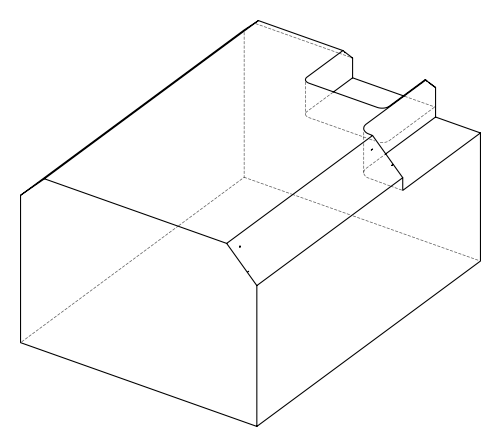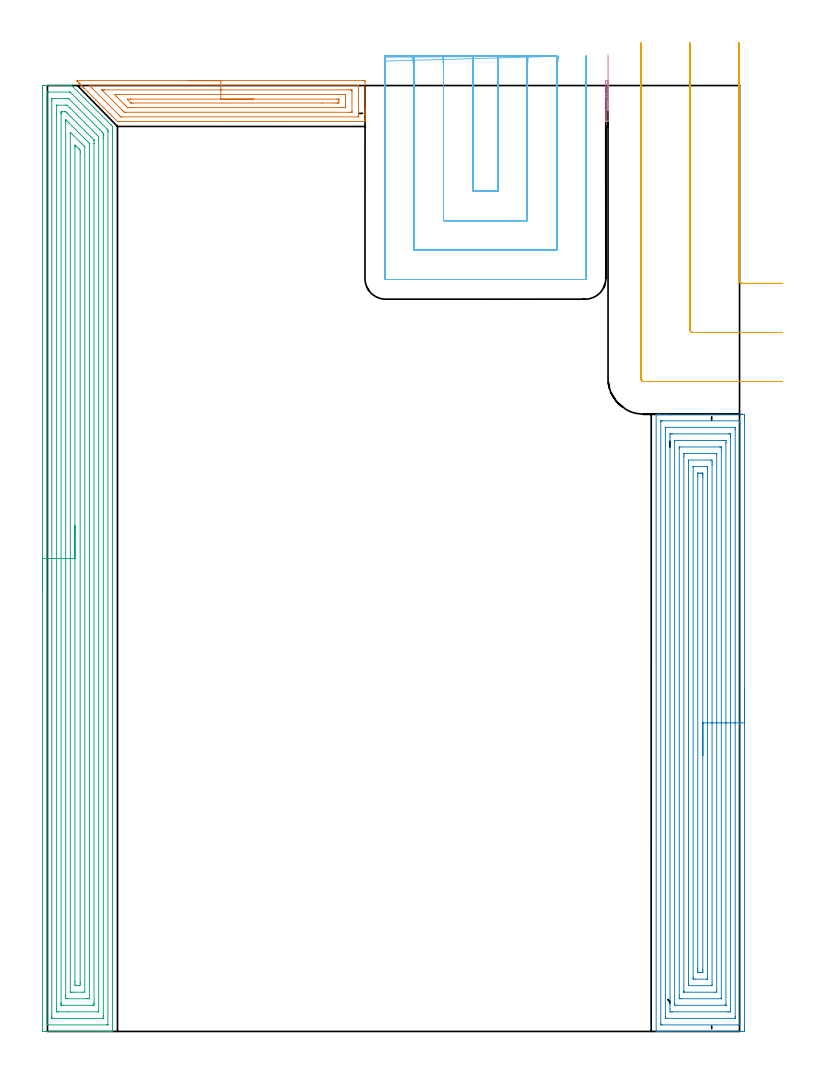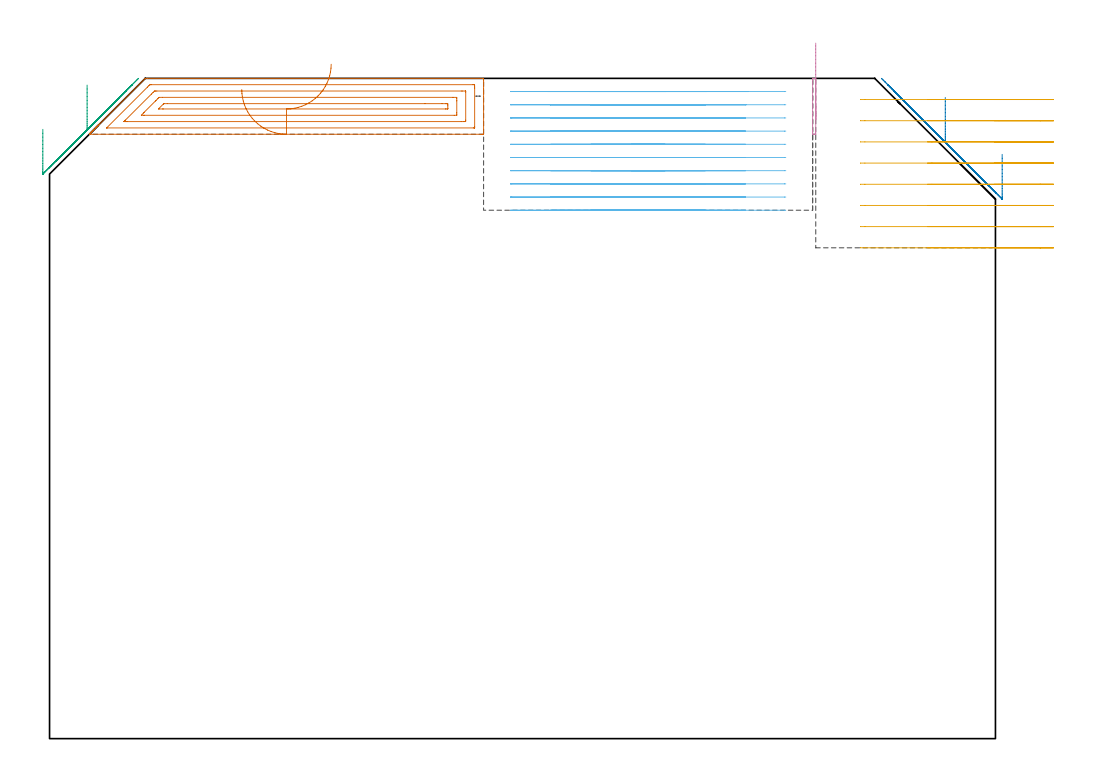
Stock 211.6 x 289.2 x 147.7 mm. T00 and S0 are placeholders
(PLAN: 6 operations, 2 tool changes, 60.3 min)
(1 AREA_MILL | FG_CHAMFER_SURFACE | UGT0205_001 | 3.51 min | 7871 mm3)
(2 AREA_MILL_1 | FG_CHAMFER_SURFACE_1 | UGT0205_001 | 15.47 min | 71854 mm3)
(3 AREA_MILL_2 | FG_CHAMFER_SURFACE_2 | UGT0205_001 | 18.6 min | 65111 mm3)
(4 AREA_MILL_3 | FG_CHAMFER_SURFACE_3 | UGT0205_001 | 0.27 min | 1099 mm3)
(5 MILL_CORNER_NOTCH_RECTANGULAR | CORNER_NOTCH_RECTANGULAR | UGT0201_094 | Follow Part, ap 5, ae 75% | 6.23 min | 148536 mm3)
(6 MILL_SLOT | SLOT_PARTIAL_RECTANGULAR | NXT0201_011 | Follow Part, ap 3, ae 75% | 16.2 min | 140254 mm3)
(TOOL UGT0205_001 | Chamfer Mill 20 x 3 x 45 deg. | D20 FL50 Z2)
(TOOL UGT0201_094 | End mill 20 mm | D20 FL38 Z4)
(TOOL NXT0201_011 | ENDMILL 12mm [2P460-1200-NA 1630] | D12 FL38 Z6)
(OP 1 AREA_MILL)
G17 G21 G94 G90
T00 M6
G54
G17 G0 G90 X43. Y290.7 S1061 M3
G43 Z157.7 H0
Z145.2
G94 G1 X43.038 Z144.328 F250.
X43.152 Z143.464
X43.341 Z142.612
X43.603 Z141.78
X43.937 Z140.974
X44.34 Z140.2
X44.808 Z139.464
X45.34 Z138.772
X45.929 Z138.129
X46.572 Z137.54
X47.264 Z137.009
X48. Z136.54
X48.774 Z136.137
X49.58 Z135.803
X50.412 Z135.541
X51.263 Z135.352
X52.128 Z135.238
X53. Z135.2
X96.547
X96.94 Y290.695 Z135.202
X97.09 Y290.691 Z135.205
X97.1 Y290.535 Z135.361
Y282.238 Z143.656
Y281.57 Z144.328
Y281.353 Z144.544
Y280.685 Z145.212
Y280.468 Z145.428
Y280.035 Z145.864
Y279.132 Z146.767
Y278.699 Z147.2
X97.099 Y278.442 Z147.456
X97.09 Y278.206 Z147.692
X96.991 Y278.2 Z147.7
X21.895
X21.4 Y278.207 Z147.693
X21.377 Y278.223 Z147.677
X11.167 Y288.432 Z137.465
X11.106 Y288.494 Z137.405
X10.934 Y288.665 Z137.234
X10.872 Y288.727 Z137.17
X10.812 Y288.787 Z137.112
X10.638 Y288.961 Z136.938
X10.577 Y289.022 Z136.875
X10.518 Y289.081 Z136.818
X10.342 Y289.258 Z136.641
X10.282 Y289.317 Z136.58
X10.225 Y289.375 Z136.524
X10.046 Y289.554 Z136.345
X9.987 Y289.611 Z136.285
X9.931 Y289.668 Z136.231
X9.749 Y289.85 Z136.049
X9.692 Y289.906 Z135.99
X9.637 Y289.962 Z135.937
X9.453 Y290.146 Z135.753
X9.397 Y290.201 Z135.695
X9.238 Y290.362 Z135.538
X9.157 Y290.444 Z135.456
X8.962 Y290.644 Z135.254
X8.916 Y290.696 Z135.202
X9.119 Y290.7 Z135.2
X9.138
X53.
Y289.286 Z136.614
X94.8
X94.985 Y289.284 Z136.616
X95.075 Y289.281 Z136.619
X95.09 Y289.279 Z136.621
X95.094 Y289.265 Z136.635
X95.098 Y289.239 Z136.661
X95.1 Y289.175 Z136.725
Y288.987 Z136.913
Y280.468 Z145.432
X95.098 Y280.141 Z145.759
X95.09 Y279.81 Z146.09
X95.081 Y279.621 Z146.279
X94.738 Y279.614 Z146.286
X22.752 Y279.615 Z146.285
X22.539 Y279.621 Z146.279
X22.43 Y279.632 Z146.268
X22.216 Y279.84 Z146.06
X21.895 Y280.155 Z145.745
X12.861 Y289.189 Z136.711
X12.823 Y289.228 Z136.672
X12.788 Y289.269 Z136.631
X12.782 Y289.28 Z136.62
X12.788 Y289.282 Z136.618
X12.83 Y289.284 Z136.616
X13.008 Y289.286 Z136.614
X53.
Y287.872 Z138.028
X92.103 Y287.871 Z138.029
X92.668 Y287.869 Z138.031
X92.992 Y287.865 Z138.035
X93.09 Y287.862 Z138.038
X93.096 Y287.654 Z138.246
X93.099 Y287.547 Z138.353
X93.1 Y281.246 Z144.654
X93.096 Y281.138 Z144.762
X93.09 Y281.067 Z144.833
X93.085 Y281.034 Z144.866
X93.072 Y281.033 Z144.867
X92.992 Y281.031 Z144.869
X92.429 Y281.029 Z144.871
X92.103 Y281.028 Z144.872
X23.998 Y281.029 Z144.871
X23.672 Y281.03 Z144.87
X23.564 Y281.032 Z144.868
X23.482 Y281.035 Z144.865
X23.417 Y281.095 Z144.805
X23.151 Y281.353 Z144.547
X22.784 Y281.716 Z144.184
X16.953 Y287.547 Z138.353
X16.789 Y287.713 Z138.187
X16.662 Y287.847 Z138.053
X16.648 Y287.863 Z138.037
X16.653 Y287.865 Z138.035
X16.706 Y287.868 Z138.032
X16.799 Y287.87 Z138.03
X17.126 Y287.871 Z138.029
X17.451 Y287.872 Z138.028
X53.
Y286.457 Z139.443
X90.532
X91.047 Y286.455 Z139.445
X91.076 Y286.453 Z139.447
X91.087 Y286.451 Z139.449
X91.09 Y286.442 Z139.458
X91.095 Y286.364 Z139.536
X91.098 Y286.207 Z139.693
X91.1 Y285.891 Z140.009
Y283.237 Z142.663
Y283.123 Z142.777
X91.097 Y282.737 Z143.163
X91.093 Y282.545 Z143.355
X91.09 Y282.455 Z143.445
X91.002 Y282.449 Z143.451
X90.326 Y282.444 Z143.456
X90.12 Y282.443 Z143.457
X25.244
X24.561 Y282.449 Z143.451
X24.52 Y282.45 Z143.45
X24.477 Y282.484 Z143.416
X24.381 Y282.574 Z143.326
X24.194 Y282.757 Z143.143
X23.826 Y283.123 Z142.777
X23.672 Y283.276 Z142.624
X21.173 Y285.777 Z140.123
X21.006 Y285.947 Z139.953
X20.53 Y286.45 Z139.45
X21.006 Y286.455 Z139.445
X21.213 Y286.456 Z139.444
X53. Y286.457 Z139.443
Y285.043 Z140.857
X88.548
X88.7 Y285.042 Z140.858
X89.002 Y285.038 Z140.862
X89.082 Y285.036 Z140.864
X89.09 Y285.018 Z140.882
X89.094 Y284.971 Z140.929
X89.097 Y284.892 Z141.008
X89.098 Y284.345 Z141.555
X89.093 Y284.008 Z141.892
X89.09 Y283.877 Z142.023
X88.851 Y283.864 Z142.036
X88.697 Y283.859 Z142.041
X88.548 Y283.858 Z142.042
X87.811 Y283.857 Z142.043
X83.979
X26.339
X25.599 Y283.859 Z142.041
X25.565 Y283.861 Z142.039
X25.55 Y283.863 Z142.037
X25.516 Y283.891 Z142.009
X25.45 Y283.949 Z141.951
X24.507 Y284.892 Z141.008
X24.455 Y284.95 Z140.95
X24.377 Y285.037 Z140.863
X24.414 Y285.039 Z140.861
X24.561 Y285.041 Z140.859
X25.299 Y285.043 Z140.857
X25.45
X53.
X53.872 Z140.895
X54.736 Z141.009
X55.588 Z141.198
X56.42 Z141.46
X57.226 Z141.794
X58. Z142.197
X58.736 Z142.665
X59.428 Z143.196
X60.071 Z143.786
X60.66 Z144.429
X61.191 Z145.121
X61.66 Z145.857
X62.063 Z146.631
X62.397 Z147.437
X62.659 Z148.269
X62.848 Z149.12
X62.962 Z149.985
X63. Z150.857
G0 Z157.7
M5
M2
(OP 2 AREA_MILL_1)
G17 G21 G94 G90
T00 M6
G54
G17 G0 G90 X213.1 Y104.35 S1061 M3
G43 Z157.7 H0
Z130.7
G94 G1 Y104.312 Z129.828 F250.
Y104.198 Z128.964
Y104.009 Z128.112
Y103.747 Z127.28
Y103.413 Z126.474
Y103.01 Z125.7
Y102.542 Z124.964
Y102.01 Z124.272
Y101.421 Z123.629
Y100.778 Z123.04
Y100.086 Z122.509
Y99.35 Z122.04
Y98.576 Z121.637
Y97.77 Z121.303
Y96.938 Z121.041
Y96.086 Z120.852
Y95.222 Z120.738
Y94.35 Z120.7
Y0.918
X213.099 Y0.61 Z120.701
X213.094 Y0.032 Z120.704
X213.092 Y0.007 Z120.706
X212.517 Y0. Z121.28
X189.964 Z143.831
X189.355 Z144.439
X188.79 Z145.006
X188.464 Z145.332
X187.9 Z145.897
X187.574 Z146.221
X186.922 Z146.878
X186.526 Z147.273
X186.149 Y0.003 Z147.642
X186.116 Y0.006 Z147.675
X186.102 Y0.009 Z147.688
X186.1 Y0.163 Z147.7
Y188.537
X186.103 Y188.69 Z147.688
X186.148 Y188.693 Z147.643
X186.527 Y188.7 Z147.273
X186.921 Z146.878
X187.574 Z146.221
X188.791 Z145.006
X189.355 Z144.439
X201.276 Z132.522
X212.235 Z121.562
X212.517 Y188.698 Z121.28
X213.092 Y188.693 Z120.706
X213.094 Y188.668 Z120.704
X213.099 Y188.09 Z120.701
X213.1 Y187.506 Z120.7
Y94.35
X211.686 Z122.114
Y2.336
X211.685 Y2.276 Z122.115
X211.679 Y2.158 Z122.121
X211.669 Y2.009 Z122.131
X211.626 Y2.007 Z122.174
X211.129 Y2. Z122.671
X187.967 Y2.001 Z145.833
X187.574 Y2.007 Z146.226
X187.524 Y2.01 Z146.276
X187.517 Y2.217 Z146.283
X187.515 Y2.336 Z146.285
X187.514 Y2.395 Z146.286
Y186.364
X187.515 Y186.424 Z146.285
X187.521 Y186.542 Z146.279
X187.531 Y186.69 Z146.269
X187.574 Y186.693 Z146.226
X188.071 Y186.699 Z145.729
X211.232 Z122.568
X211.626 Y186.693 Z122.174
X211.676 Y186.69 Z122.124
X211.683 Y186.483 Z122.117
X211.685 Y186.364 Z122.115
X211.686 Y186.305 Z122.114
Y94.35
X210.272 Z123.528
X210.271 Y4.646 Z123.529
X210.27 Y4.181 Z123.53
X210.268 Y4.074 Z123.532
X210.265 Y4.025 Z123.535
X210.254 Y4.01 Z123.546
X210.205 Y4.006 Z123.595
X210.024 Y4.001 Z123.776
X189.175 Y4. Z144.625
X189.055 Y4.002 Z144.745
X188.959 Y4.006 Z144.841
X188.934 Y4.01 Z144.866
X188.932 Y4.015 Z144.868
X188.93 Y4.038 Z144.87
X188.929 Y4.181 Z144.871
X188.928 Y4.609 Z144.872
X188.929 Y184.054 Z144.871
X188.93 Y184.519 Z144.87
X188.932 Y184.626 Z144.868
X188.935 Y184.675 Z144.865
X188.946 Y184.69 Z144.854
X188.995 Y184.693 Z144.805
X189.176 Y184.699 Z144.624
X210.025 Y184.7 Z123.775
X210.145 Y184.698 Z123.655
X210.241 Y184.694 Z123.559
X210.266 Y184.69 Z123.534
X210.268 Y184.685 Z123.532
X210.27 Y184.662 Z123.53
X210.271 Y184.519 Z123.529
X210.272 Y184.091 Z123.528
Y94.35
X208.857 Z124.943
Y6.859
X208.852 Y6.068 Z124.948
X208.851 Y6.019 Z124.949
X208.812 Y6.01 Z124.988
X208.706 Y6.006 Z125.094
X208.492 Y6.002 Z125.308
X208.063 Y6. Z125.737
X191.103 Z142.697
X190.694 Y6.002 Z143.106
X190.49 Y6.006 Z143.31
X190.388 Y6.01 Z143.412
X190.349 Y6.016 Z143.451
X190.343 Y6.859 Z143.457
Y181.841
X190.348 Y182.632 Z143.452
X190.349 Y182.681 Z143.451
X190.388 Y182.69 Z143.412
X190.494 Y182.694 Z143.306
X190.708 Y182.698 Z143.092
X191.137 Y182.7 Z142.663
X208.096 Z125.704
X208.506 Y182.698 Z125.294
X208.71 Y182.694 Z125.09
X208.812 Y182.69 Z124.988
X208.851 Y182.684 Z124.949
X208.857 Y181.841 Z124.943
Y94.35
X207.443 Z126.357
Y8.373
X207.441 Y8.101 Z126.359
X207.439 Y8.025 Z126.361
X207.436 Y8.009 Z126.364
X207.432 Y8.006 Z126.368
X207.413 Y8.003 Z126.387
X207.333 Y8.001 Z126.467
X207.172 Y8. Z126.628
X192.671 Z141.129
X192.028 Y8.002 Z141.772
X191.775 Y8.005 Z142.025
X191.763 Y8.015 Z142.037
X191.761 Y8.02 Z142.039
X191.757 Y8.645 Z142.043
Y8.916
Y180.327
X191.759 Y180.598 Z142.041
X191.761 Y180.675 Z142.039
X191.764 Y180.691 Z142.036
X191.768 Y180.694 Z142.032
X191.787 Y180.697 Z142.013
X191.867 Y180.699 Z141.933
X192.028 Y180.7 Z141.772
X206.529 Z127.271
X207.172 Y180.698 Z126.628
X207.425 Y180.695 Z126.375
X207.437 Y180.685 Z126.363
X207.439 Y180.68 Z126.361
X207.442 Y180.055 Z126.358
X207.443 Y179.784 Z126.357
Y94.35
X206.029 Z127.771
Y10.43
X206.027 Y10.11 Z127.773
X206.024 Y10.031 Z127.776
X206.023 Y10.017 Z127.777
X206.013 Y10.01 Z127.787
X205.963 Y10.006 Z127.837
X205.819 Y10.001 Z127.981
X193.81 Z139.99
X193.345 Y10.003 Z140.455
X193.205 Y10.01 Z140.595
X193.178 Y10.013 Z140.622
X193.176 Y10.062 Z140.624
X193.173 Y10.175 Z140.627
X193.172 Y10.43 Z140.628
X193.171 Y11.07 Z140.629
Y178.27
X193.173 Y178.59 Z140.627
X193.176 Y178.669 Z140.624
X193.177 Y178.683 Z140.623
X193.187 Y178.69 Z140.613
X193.237 Y178.694 Z140.563
X193.381 Y178.699 Z140.419
X205.39 Z128.41
X205.855 Y178.697 Z127.945
X205.994 Y178.69 Z127.806
X206.022 Y178.687 Z127.778
X206.024 Y178.638 Z127.776
X206.027 Y178.524 Z127.773
X206.028 Y178.27 Z127.772
X206.029 Y177.63 Z127.771
Y94.35
X204.615 Z129.185
X204.614 Y12.993 Z129.186
X204.611 Y12.216 Z129.189
X204.608 Y12.107 Z129.192
X204.601 Y12.01 Z129.199
X204.5 Y12.008 Z129.3
X203.823 Y12.001 Z129.977
X194.7 Z139.1
X194.629 Y12.003 Z139.171
X194.603 Y12.006 Z139.197
X194.594 Y12.009 Z139.206
X194.592 Y12.025 Z139.208
X194.588 Y12.1 Z139.212
X194.586 Y12.216 Z139.214
X194.585 Y12.331 Z139.215
Y175.707
X194.589 Y176.484 Z139.211
X194.592 Y176.593 Z139.208
X194.599 Y176.69 Z139.201
X194.7 Y176.692 Z139.1
X195.377 Y176.699 Z138.423
X204.5 Z129.3
X204.571 Y176.697 Z129.229
X204.597 Y176.694 Z129.203
X204.606 Y176.691 Z129.194
X204.608 Y176.675 Z129.192
X204.612 Y176.6 Z129.188
X204.614 Y176.484 Z129.186
X204.615 Y176.369 Z129.185
Y94.35
X203.2 Z130.6
Y14.894
X203.199 Y14.412 Z130.601
X203.193 Y14.001 Z130.607
X196.007 Z137.793
X196.001 Y14.483 Z137.799
X196. Y14.894 Z137.8
X195.999 Y15.378 Z137.801
X196. Y173.806 Z137.8
X196.001 Y174.288 Z137.799
X196.007 Y174.699 Z137.793
X202.717 Y174.7 Z131.083
X203.193 Y174.699 Z130.607
X203.199 Y174.217 Z130.601
X203.2 Y173.806 Z130.6
Y173.322
Y94.35
X201.786 Z132.014
Y16.254
X201.784 Y16.041 Z132.016
X201.782 Y16.016 Z132.018
X201.78 Y16.01 Z132.02
X201.77 Y16.007 Z132.03
X201.711 Y16.002 Z132.089
X201.614 Y16. Z132.186
X198.051 Z135.749
X197.517 Y16.004 Z136.283
X197.46 Y16.006 Z136.34
X197.424 Y16.009 Z136.376
X197.421 Y16.046 Z136.379
X197.418 Y16.243 Z136.382
X197.414 Y16.638 Z136.386
Y172.446
X197.416 Y172.659 Z136.384
X197.417 Y172.684 Z136.383
X197.42 Y172.69 Z136.38
X197.43 Y172.693 Z136.37
X197.489 Y172.698 Z136.311
X197.586 Y172.7 Z136.214
X201.149 Z132.651
X201.683 Y172.696 Z132.117
X201.74 Y172.694 Z132.06
X201.776 Y172.691 Z132.024
X201.779 Y172.654 Z132.021
X201.782 Y172.457 Z132.018
X201.786 Y172.061 Z132.014
Y94.35
X200.372 Z133.428
Y19.031
X200.371 Y18.465 Z133.429
X200.368 Y18.142 Z133.432
X200.365 Y18.031 Z133.435
X200.359 Y18.009 Z133.441
X200.335 Y18.006 Z133.465
X200.277 Y18.003 Z133.523
X200.045 Y18.001 Z133.755
X199.618 Y18. Z134.182
X199.155 Y18.001 Z134.645
X199. Y18.003 Z134.8
X198.877 Y18.007 Z134.923
X198.842 Y18.01 Z134.958
X198.835 Y18.046 Z134.965
X198.833 Y18.138 Z134.967
X198.829 Y18.465 Z134.971
X198.828 Y18.792 Z134.972
Y19.358
Y169.669
X198.829 Y170.235 Z134.971
X198.832 Y170.558 Z134.968
X198.835 Y170.669 Z134.965
X198.841 Y170.691 Z134.959
X198.865 Y170.694 Z134.935
X198.923 Y170.697 Z134.877
X199.155 Y170.699 Z134.645
X199.581 Y170.7 Z134.219
X200.045 Y170.699 Z133.755
X200.2 Y170.697 Z133.6
X200.323 Y170.693 Z133.477
X200.358 Y170.69 Z133.442
X200.365 Y170.654 Z133.435
X200.367 Y170.562 Z133.433
X200.371 Y170.235 Z133.429
X200.372 Y169.908 Z133.428
Y169.342
Y94.35
Y93.478 Z133.466
Y92.614 Z133.58
Y91.762 Z133.769
Y90.93 Z134.031
Y90.124 Z134.365
Y89.35 Z134.768
Y88.614 Z135.236
Y87.922 Z135.768
Y87.279 Z136.357
Y86.69 Z137.
Y86.158 Z137.692
Y85.69 Z138.428
Y85.287 Z139.202
Y84.953 Z140.008
Y84.691 Z140.84
Y84.502 Z141.691
Y84.388 Z142.556
Y84.35 Z143.428
G0 Z157.7
M5
M2
(OP 3 AREA_MILL_2)
G17 G21 G94 G90
T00 M6
G54
G17 G0 G90 X-1.5 Y134.6 S1061 M3
G43 Z157.7 H0
Z136.3
G94 G1 Y134.638 Z135.428 F250.
Y134.752 Z134.563
Y134.941 Z133.712
Y135.203 Z132.88
Y135.537 Z132.074
Y135.94 Z131.3
Y136.409 Z130.564
Y136.94 Z129.872
Y137.529 Z129.229
Y138.172 Z128.64
Y138.864 Z128.108
Y139.6 Z127.64
Y140.374 Z127.237
Y141.18 Z126.903
Y142.012 Z126.641
Y142.864 Z126.452
Y143.728 Z126.338
Y144.6 Z126.3
Y288.193
X-1.499 Y288.57 Z126.301
X-1.494 Y289.082 Z126.304
X-1.492 Y289.191 Z126.306
X-0.987 Y289.2 Z126.81
X4.328 Z132.122
X5.737 Z133.533
X6.1 Z133.894
X6.884 Z134.683
X6.985 Z134.783
X7.379 Y289.199 Z135.177
X7.406 Y289.194 Z135.204
X7.871 Y288.73 Z135.668
X19.474 Y277.126 Z147.274
X19.844 Y276.756 Z147.641
X19.898 Y276.702 Z147.686
X19.9 Y276.05 Z147.7
Y0.183
X19.897 Y0.01 Z147.688
X19.873 Y0.008 Z147.664
X19.48 Y0. Z147.279
X19.227 Z147.027
X18.501 Z146.296
X17.253 Z145.05
X15.844 Z143.639
X-1.249 Y0.001 Z126.548
X-1.492 Y0.01 Z126.306
X-1.499 Y0.253 Z126.299
Y0.278
X-1.5 Y144.6 Z126.3
X-0.086 Z127.714
Y287.001
X-0.085 Y287.111 Z127.715
X-0.082 Y287.165 Z127.718
X-0.08 Y287.184 Z127.72
X-0.044 Y287.19 Z127.756
X0.371 Y287.199 Z128.171
X6.778 Z134.578
X6.882 Y287.195 Z134.682
X6.932 Y287.19 Z134.732
X6.985 Y287.154 Z134.785
X7.368 Y286.781 Z135.168
X15.641 Y278.51 Z143.441
X18.1 Y276.051 Z145.9
X18.263 Y275.886 Z146.063
X18.393 Y275.752 Z146.193
X18.476 Y275.662 Z146.276
X18.479 Y275.611 Z146.279
X18.486 Y275.172 Z146.286
Y275.156
Y2.199
X18.485 Y2.089 Z146.285
X18.482 Y2.035 Z146.282
X18.48 Y2.016 Z146.28
X18.444 Y2.01 Z146.244
X18.029 Y2.001 Z145.829
X0.313 Z128.113
X0.05 Y2.005 Z127.85
X-0.068 Y2.01 Z127.732
X-0.085 Y2.402 Z127.715
X-0.086 Y2.419 Z127.714
Y144.6
X1.328 Z129.128
X1.329 Y284.444 Z129.129
X1.331 Y284.993 Z129.131
X1.333 Y285.165 Z129.133
X1.335 Y285.181 Z129.135
X1.344 Y285.19 Z129.144
X1.397 Y285.195 Z129.197
X1.466 Y285.199 Z129.266
X6.1 Y285.2 Z133.9
X6.305 Y285.198 Z134.105
X6.441 Y285.193 Z134.241
X6.49 Y285.19 Z134.29
X6.514 Y285.175 Z134.314
X6.553 Y285.141 Z134.353
X6.707 Y284.993 Z134.507
X15.844 Y275.857 Z143.644
X16.542 Y275.156 Z144.342
X16.73 Y274.961 Z144.53
X17.065 Y274.602 Z144.865
X17.068 Y274.262 Z144.868
X17.07 Y273.918 Z144.87
X17.071 Y273.368 Z144.871
X17.072 Y273.023 Z144.872
X17.071 Y4.756 Z144.871
X17.069 Y4.207 Z144.869
X17.066 Y4.035 Z144.866
X17.065 Y4.019 Z144.865
X17.056 Y4.01 Z144.856
X17.003 Y4.005 Z144.803
X16.934 Y4.001 Z144.734
X1.875 Y4. Z129.675
X1.67 Y4.002 Z129.47
X1.465 Y4.006 Z129.265
X1.335 Y4.01 Z129.135
X1.333 Y4.092 Z129.133
X1.331 Y4.207 Z129.131
X1.329 Y4.552 Z129.129
X1.328 Y5.101 Z129.128
Y144.6
X2.743 Z130.543
Y283.016
X2.744 Y283.117 Z130.544
X2.747 Y283.178 Z130.547
X2.749 Y283.188 Z130.549
X2.755 Y283.192 Z130.555
X2.781 Y283.196 Z130.581
X3.001 Y283.199 Z130.801
X5.659 Z133.459
X5.879 Y283.197 Z133.679
X5.989 Y283.193 Z133.789
X6.042 Y283.19 Z133.842
X6.1 Y283.14 Z133.9
X6.941 Y282.31 Z134.741
X6.985 Y282.266 Z134.785
X14.988 Y274.262 Z142.788
X15.65 Y273.563 Z143.45
X15.657 Y272.474 Z143.457
Y6.184
X15.656 Y6.083 Z143.456
X15.653 Y6.022 Z143.453
X15.651 Y6.012 Z143.451
X15.645 Y6.008 Z143.445
X15.619 Y6.004 Z143.419
X15.399 Y6.001 Z143.199
X6.321 Y6. Z134.121
X3.442 Z131.242
X3. Y6.003 Z130.8
X2.782 Y6.008 Z130.582
X2.757 Y6.01 Z130.557
X2.749 Y6.02 Z130.549
X2.747 Y6.06 Z130.547
X2.745 Y6.12 Z130.545
X2.743 Y6.701 Z130.543
Y6.89
Y144.6
X4.157 Z131.957
Y280.522
X4.158 Y280.693 Z131.958
X4.16 Y280.867 Z131.96
X4.167 Y281.19 Z131.967
X4.328 Y281.194 Z132.128
X4.543 Y281.199 Z132.343
X5.214 Z133.014
X5.431 Y281.197 Z133.231
X5.593 Y281.19 Z133.393
X5.92 Y280.875 Z133.72
X6.1 Y280.701 Z133.9
X6.28 Y280.522 Z134.08
X6.985 Y279.817 Z134.785
X13.434 Y273.368 Z141.234
X14.072 Y272.724 Z141.872
X14.195 Y272.595 Z141.995
X14.223 Y272.563 Z142.023
X14.236 Y272.529 Z142.036
X14.238 Y272.474 Z142.038
X14.241 Y272.303 Z142.041
X14.243 Y271.58 Z142.043
Y271.407
Y8.678
X14.242 Y8.507 Z142.042
X14.24 Y8.333 Z142.04
X14.233 Y8.01 Z142.033
X14.072 Y8.005 Z141.872
X13.857 Y8.001 Z141.657
X5. Y8. Z132.8
X4.328 Y8.001 Z132.128
X4.232 Y8.003 Z132.032
X4.174 Y8.008 Z131.974
X4.164 Y8.01 Z131.964
X4.161 Y8.062 Z131.961
X4.159 Y8.16 Z131.959
X4.157 Y8.506 Z131.957
Y8.678
Y144.6
X5.571 Z133.371
X5.572 Y277.839 Z133.372
X5.574 Y278.37 Z133.374
X5.578 Y278.733 Z133.378
X5.582 Y278.76 Z133.382
X5.614 Y278.733 Z133.414
X6.1 Y278.252 Z133.9
X6.513 Y277.839 Z134.313
X11.879 Y272.474 Z139.679
X12.3 Y272.049 Z140.1
X12.762 Y271.58 Z140.562
X12.822 Y271.508 Z140.622
X12.824 Y271.446 Z140.624
X12.827 Y271.313 Z140.627
X12.828 Y271.046 Z140.628
X12.829 Y270.685 Z140.629
X12.828 Y10.467 Z140.628
X12.827 Y10.2 Z140.627
X12.824 Y10.067 Z140.624
X12.822 Y10.01 Z140.622
X12.758 Y10.005 Z140.558
X12.3 Y10.001 Z140.1
X11.877 Y10. Z139.677
X6.1 Y10.001 Z133.9
X5.672 Y10.004 Z133.472
X5.585 Y10.01 Z133.385
X5.578 Y10.099 Z133.378
X5.575 Y10.467 Z133.375
X5.572 Y11. Z133.372
X5.571 Y144.6 Z133.371
X6.985 Z134.785
Y274.905
X7.639 Y274.262 Z135.439
X10.529 Y271.374 Z138.329
X11.213 Y270.685 Z139.013
X11.415 Y270.476 Z139.215
Y12.01
X10.78 Y12.002 Z138.58
X7.871 Y12.001 Z135.671
X7.234 Y12.004 Z135.034
X6.985 Y12.01 Z134.785
Y144.6
X8.399 Z136.199
X8.4 Y270.152 Z136.2
X8.403 Y270.685 Z136.203
X8.407 Y271.039 Z136.207
X8.757 Y270.696 Z136.557
X8.768 Y270.685 Z136.568
X9.643 Y269.81 Z137.443
X9.662 Y269.791 Z137.462
X9.993 Y269.437 Z137.793
X9.998 Y268.897 Z137.798
X10. Y268.536 Z137.8
Y14.938
X9.999 Y14.579 Z137.799
X9.993 Y14.044 Z137.793
X9.683 Y14.003 Z137.483
X9.643 Y14.001 Z137.443
X8.799 Z136.599
X8.757 Y14.004 Z136.557
X8.407 Y14.044 Z136.207
X8.402 Y14.402 Z136.202
X8.4 Y14.938 Z136.2
Y15.299
X8.399 Y144.6 Z136.199
Y145.472 Z136.238
Y146.337 Z136.351
Y147.188 Z136.54
Y148.02 Z136.803
Y148.826 Z137.136
Y149.6 Z137.539
Y150.336 Z138.008
Y151.028 Z138.539
Y151.671 Z139.128
Y152.26 Z139.772
Y152.792 Z140.464
Y153.26 Z141.199
Y153.663 Z141.973
Y153.997 Z142.779
Y154.259 Z143.611
Y154.448 Z144.463
Y154.562 Z145.328
Y154.6 Z146.199
G0 Z157.7
M5
M2
(OP 4 AREA_MILL_3)
G17 G21 G94 G90
T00 M6
G54
G17 G0 G90 X171.4 Y298.592 S1061 M3
G43 Z157.7 H0
Z141.45
G94 G1 Y297.949 Z140.861 F250.
Y297.257 Z140.329
Y296.521 Z139.861
Y295.747 Z139.458
Y294.941 Z139.124
Y294.109 Z138.862
Y293.258 Z138.673
Y292.393 Z138.559
Y291.521 Z138.521
Y290.65 Z138.559
Y289.785 Z138.673
Y288.933 Z138.861
Y288.101 Z139.124
Y287.295 Z139.458
Y286.521 Z139.86
Y285.785 Z140.329
Y285.093 Z140.86
Y284.45 Z141.45
X171.399 Y278.599 Z147.3
X171.39 Y278.206 Z147.692
X171.05 Y278.2 Z147.7
X170.71 Y278.206 Z147.692
X170.7 Y278.599 Z147.299
Y285.953 Z139.946
Y286.662 Z139.232
Y288.786 Z137.108
Y289.847 Z136.047
X170.702 Y290.201 Z135.693
X170.705 Y290.69 Z135.204
X171.05 Y290.695 Z135.205
X171.395 Y290.69 Z135.204
X171.399 Y290.554 Z135.34
X171.4 Y290.201 Z135.693
Y286.662 Z139.232
Y285.954 Z139.946
Y284.45 Z141.45
Y283.861 Z142.093
Y283.33 Z142.785
Y282.861 Z143.521
Y282.458 Z144.294
Y282.124 Z145.1
Y281.862 Z145.932
Y281.673 Z146.784
Y281.559 Z147.649
Y281.521 Z148.521
Y281.559 Z149.392
Y281.673 Z150.257
Y281.862 Z151.109
Y282.124 Z151.941
Y282.458 Z152.747
Y282.861 Z153.521
Y283.329 Z154.256
Y283.86 Z154.948
Y284.45 Z155.592
G0 Z157.7
M5
M2
(OP 5 MILL_CORNER_NOTCH_RECTANGULAR)
G17 G21 G94 G90
T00 M6
G54
G17 G0 G90 X211.4 Y302.2 S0 M3
G43 Z157.7 H0
Z142.962
G94 G1 Y299.2 F250.
Y229.695 F500.
G3 X212.395 Y228.7 R1.
G1 X221.6
X224.6 F250.
G0 Z157.7
X196.4 Y302.2
Z142.962
G1 Y299.2
Y214.696 F500.
G3 X197.396 Y213.7 R1.
G1 X221.6
X224.6 F250.
G0 Z157.7
X181.4 Y302.2
Z142.962
G1 Y299.2
Y199.696 F500.
G3 X182.396 Y198.7 R1.
G1 X221.6
X224.6 F250.
G0 Z157.7
X211.4 Y302.2
Z138.225
G1 Y299.2
Y229.696 F500.
G3 X212.396 Y228.7 R1.
G1 X221.6
X224.6 F250.
G0 Z157.7
X196.4 Y302.2
Z138.225
G1 Y299.2
Y214.696 F500.
G3 X197.396 Y213.7 R1.
G1 X221.6
X224.6 F250.
G0 Z157.7
X181.4 Y302.2
Z138.225
G1 Y299.2
Y199.696 F500.
G3 X182.396 Y198.7 R1.
G1 X221.6
X224.6 F250.
G0 Z157.7
X211.4 Y302.2
Z133.487
G1 Y299.2
Y229.695 F500.
G3 X212.395 Y228.7 R1.
G1 X221.6
X224.6 F250.
G0 Z157.7
X196.4 Y302.2
Z133.487
G1 Y299.2
Y214.696 F500.
G3 X197.396 Y213.7 R1.
G1 X221.6
X224.6 F250.
G0 Z157.7
X181.4 Y302.2
Z133.487
G1 Y299.2
Y199.696 F500.
G3 X182.396 Y198.7 R1.
G1 X221.6
X224.6 F250.
G0 Z157.7
X211.4 Y302.2
Z128.75
G1 Y299.2
Y229.695 F500.
G3 X212.395 Y228.7 R1.
G1 X221.6
X224.6 F250.
G0 Z157.7
X196.4 Y302.2
Z128.75
G1 Y299.2
Y214.696 F500.
G3 X197.396 Y213.7 R1.
G1 X221.6
X224.6 F250.
G0 Z157.7
X181.4 Y302.2
Z128.75
G1 Y299.2
Y199.696 F500.
G3 X182.396 Y198.7 R1.
G1 X221.6
X224.6 F250.
G0 Z157.7
X211.4 Y302.2
Z124.012
G1 Y299.2
Y229.695 F500.
G3 X212.395 Y228.7 R1.
G1 X221.6
X224.6 F250.
G0 Z157.7
X196.4 Y302.2
Z124.012
G1 Y299.2
Y214.696 F500.
G3 X197.396 Y213.7 R1.
G1 X221.6
X224.6 F250.
G0 Z157.7
X181.4 Y302.2
Z124.012
G1 Y299.2
Y199.696 F500.
G3 X182.396 Y198.7 R1.
G1 X221.6
X224.6 F250.
G0 Z157.7
X211.4 Y302.2
Z119.275
G1 Y299.2
Y229.696 F500.
G3 X212.396 Y228.7 R1.
G1 X221.6
X224.6 F250.
G0 Z157.7
X196.4 Y302.2
Z119.275
G1 Y299.2
Y214.696 F500.
G3 X197.396 Y213.7 R1.
G1 X221.6
X224.6 F250.
G0 Z157.7
X181.4 Y302.2
Z119.275
G1 Y299.2
Y199.696 F500.
G3 X182.396 Y198.7 R1.
G1 X221.6
X224.6 F250.
G0 Z157.7
X211.4 Y302.2
Z114.537
G1 Y299.2
Y229.696 F500.
G3 X212.396 Y228.7 R1.
G1 X221.6
X224.6 F250.
G0 Z157.7
X196.4 Y302.2
Z114.537
G1 Y299.2
Y214.696 F500.
G3 X197.396 Y213.7 R1.
G1 X221.6
X224.6 F250.
G0 Z157.7
X181.4 Y302.2
Z114.537
G1 Y299.2
Y199.696 F500.
G3 X182.396 Y198.7 R1.
G1 X221.6
X224.6 F250.
G0 Z157.7
X211.4 Y302.2
Z109.8
G1 Y299.2
Y229.696 F500.
G3 X212.396 Y228.7 R1.
G1 X221.6
X224.6 F250.
G0 Z157.7
X196.4 Y302.2
Z109.8
G1 Y299.2
Y214.696 F500.
G3 X197.396 Y213.7 R1.
G1 X221.6
X224.6 F250.
G0 Z157.7
X181.4 Y302.2
Z109.8
G1 Y299.2
Y199.696 F500.
G3 X182.396 Y198.7 R1.
G1 X221.6
X224.6 F250.
G0 Z157.7
M5
M2
(OP 6 MILL_SLOT)
G17 G21 G94 G90
T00 M6
G54
G17 G0 G90 X129.887 Y298.195 S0 M3
G43 Z157.7 H1
Z144.75
G94 G1 X130.057 Y295.2 F250.
G2 X130.1 Y293.673 R27. F500.
G1 Y256.9
X137.7
Y293.675
G2 X137.743 Y295.2 R27.
G1 X137.913 Y298.195 F250.
X120.781 Y298.189
X121.035 Y295.2
G2 X121.1 Y293.673 R18. F500.
G1 Y247.9
X146.7
Y293.675
G2 X146.765 Y295.2 R18.
G1 X147.019 Y298.189 F250.
X111.46 Y298.156
X111.969 Y295.2
G2 X112.1 Y293.673 R9. F500.
G1 Y238.9
X155.7
Y293.675
G2 X155.83 Y295.2 R9.
G1 X156.339 Y298.157 F250.
X103.1 Y296.673
Y293.673
Y230.2 F500.
G3 X103.4 Y229.9 R0.3
G1 X164.4
G3 X164.7 Y230.2 R0.3
G1 Y293.675
Y296.675 F250.
G0 X130.062 Y298.2 Z141.8
G1 X130.098 Y295.2
G2 X130.1 Y294.876 R27. F500.
G1 Y256.9
X137.7
Y294.868
G2 X137.702 Y295.2 R27.
G1 X137.739 Y298.2 F250.
X121.043
X121.097 Y295.2
G2 X121.1 Y294.876 R18. F500.
G1 Y247.9
X146.7
Y294.868
G2 X146.703 Y295.2 R18.
G1 X146.758 Y298.199 F250.
X111.986 Y298.198
X112.094 Y295.2
G2 X112.1 Y294.876 R9. F500.
G1 Y238.9
X155.7
Y294.868
G2 X155.706 Y295.2 R9.
G1 X155.817 Y298.198 F250.
X103.1 Y297.876
Y294.876
Y230.2 F500.
G3 X103.4 Y229.9 R0.3
G1 X164.4
G3 X164.7 Y230.2 R0.3
G1 Y294.868
Y297.868 F250.
G0 X130.1 Y298.2 Z138.85
G1 Y295.2
Y256.9 F500.
X137.7
Y295.2
Y298.2 F250.
X121.1
Y295.2
Y247.9 F500.
X146.7
Y295.2
Y298.2 F250.
X112.1
Y295.2
Y238.9 F500.
X155.7
Y295.2
Y298.2 F250.
X103.1
Y295.2
Y230.2 F500.
G3 X103.4 Y229.9 R0.3
G1 X164.4
G3 X164.7 Y230.2 R0.3
G1 Y295.2
Y298.2 F250.
G0 X130.1 Z135.9
G1 Y295.2
Y256.9 F500.
X137.7
Y295.2
Y298.2 F250.
X121.1
Y295.2
Y247.9 F500.
X146.7
Y295.2
Y298.2 F250.
X112.1
Y295.2
Y238.9 F500.
X155.7
Y295.2
Y298.2 F250.
X103.1
Y295.2
Y230.2 F500.
G3 X103.4 Y229.9 R0.3
G1 X164.4
G3 X164.7 Y230.2 R0.3
G1 Y295.2
Y298.2 F250.
G0 X130.1 Z132.95
G1 Y295.2
Y256.9 F500.
X137.7
Y295.2
Y298.2 F250.
X121.1
Y295.2
Y247.9 F500.
X146.7
Y295.2
Y298.2 F250.
X112.1
Y295.2
Y238.9 F500.
X155.7
Y295.2
Y298.2 F250.
X103.1
Y295.2
Y230.2 F500.
G3 X103.4 Y229.9 R0.3
G1 X164.4
G3 X164.7 Y230.2 R0.3
G1 Y295.2
Y298.2 F250.
G0 X130.1 Z130.
G1 Y295.2
Y256.9 F500.
X137.7
Y295.2
Y298.2 F250.
X121.1
Y295.2
Y247.9 F500.
X146.7
Y295.2
Y298.2 F250.
X112.1
Y295.2
Y238.9 F500.
X155.7
Y295.2
Y298.2 F250.
X103.1
Y295.2
Y230.2 F500.
G3 X103.4 Y229.9 R0.3
G1 X164.4
G3 X164.7 Y230.2 R0.3
G1 Y295.2
Y298.2 F250.
G0 X130.1 Z127.05
G1 Y295.2
Y256.9 F500.
X137.7
Y295.2
Y298.2 F250.
X121.1
Y295.2
Y247.9 F500.
X146.7
Y295.2
Y298.2 F250.
X112.1
Y295.2
Y238.9 F500.
X155.7
Y295.2
Y298.2 F250.
X103.1
Y295.2
Y230.2 F500.
G3 X103.4 Y229.9 R0.3
G1 X164.4
G3 X164.7 Y230.2 R0.3
G1 Y295.2
Y298.2 F250.
G0 X130.1 Z124.1
G1 Y295.2
Y256.9 F500.
X137.7
Y295.2
Y298.2 F250.
X121.1
Y295.2
Y247.9 F500.
X146.7
Y295.2
Y298.2 F250.
X112.1
Y295.2
Y238.9 F500.
X155.7
Y295.2
Y298.2 F250.
X103.1
Y295.2
Y230.2 F500.
G3 X103.4 Y229.9 R0.3
G1 X164.4
G3 X164.7 Y230.2 R0.3
G1 Y295.2
Y298.2 F250.
G0 X130.1 Z121.15
G1 Y295.2
Y256.9 F500.
X137.7
Y295.2
Y298.2 F250.
X121.1
Y295.2
Y247.9 F500.
X146.7
Y295.2
Y298.2 F250.
X112.1
Y295.2
Y238.9 F500.
X155.7
Y295.2
Y298.2 F250.
X103.1
Y295.2
Y230.2 F500.
G3 X103.4 Y229.9 R0.3
G1 X164.4
G3 X164.7 Y230.2 R0.3
G1 Y295.2
Y298.2 F250.
G0 X130.1 Z118.2
G1 Y295.2
Y256.9 F500.
X137.7
Y295.2
Y298.2 F250.
X121.1
Y295.2
Y247.9 F500.
X146.7
Y295.2
Y298.2 F250.
X112.1
Y295.2
Y238.9 F500.
X155.7
Y295.2
Y298.2 F250.
X103.1
Y295.2
Y230.2 F500.
G3 X103.4 Y229.9 R0.3
G1 X164.4
G3 X164.7 Y230.2 R0.3
G1 Y295.2
Y298.2 F250.
G0 Z157.7
M5
M2
